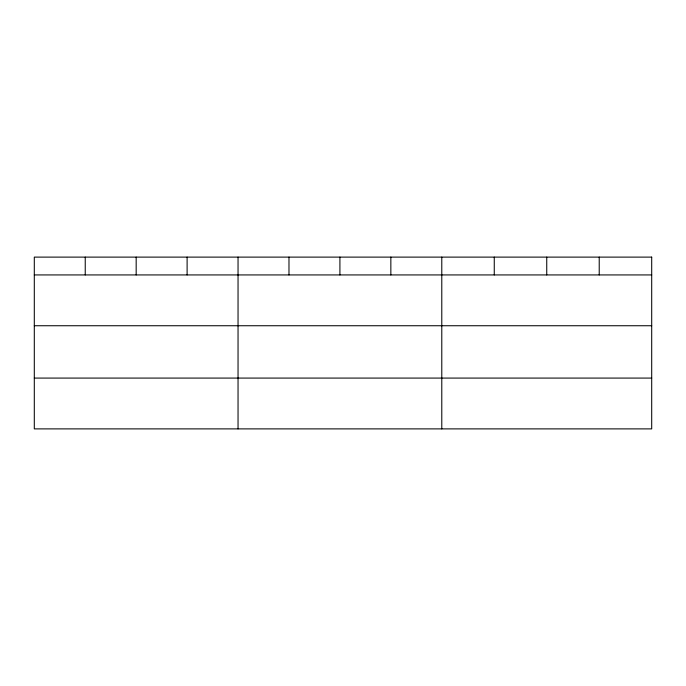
<?xml version="1.0" encoding="UTF-8"?>
<svg xmlns="http://www.w3.org/2000/svg" width="686" height="686" viewBox="0 0 686 686"><rect width="100%" height="100%" fill="white"/><g stroke="black" fill="none" stroke-linecap="round" stroke-linejoin="round"><path stroke-width="1.03" d="M34.3 274.932L651.7 274.932M34.3 325.739L651.7 325.739M34.3 378.08L651.7 378.08M599.221 257.113L599.221 274.932M546.742 257.113L546.742 274.932M494.263 257.113L494.263 274.932M441.784 257.113L441.784 428.887M390.849 257.113L390.849 274.932M339.913 257.113L339.913 274.932M288.978 257.113L288.978 274.932M238.042 257.113L238.042 428.887M187.107 257.113L187.107 274.932M136.171 257.113L136.171 274.932M85.236 257.113L85.236 274.932M651.7 257.113L34.3 257.113L34.3 428.887L651.7 428.887L651.7 257.113"/></g></svg>
